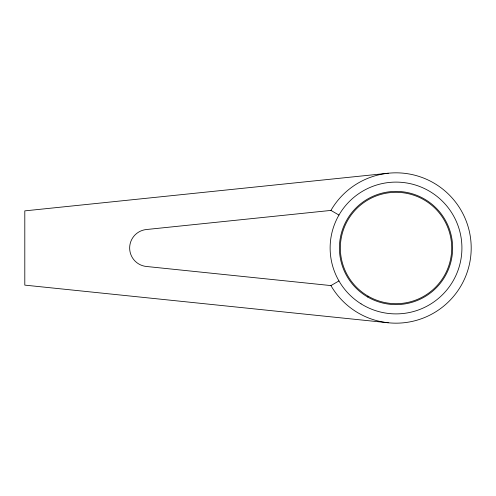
<?xml version="1.0" encoding="UTF-8"?>
<svg xmlns="http://www.w3.org/2000/svg" width="496" height="496" viewBox="0 0 496 496"><rect width="100%" height="100%" fill="white"/><g stroke="black" fill="none" stroke-linecap="round" stroke-linejoin="round"><path stroke-width="0.74" d="M330.925 285.584A75.175 75.175 0 0 0 444.348 305.586A75.175 75.175 0 0 0 444.348 190.414A75.175 75.175 0 0 0 330.925 210.416L146.301 229.536A18.563 18.563 0 0 0 146.301 266.464L330.925 285.584L338.96 280.947M388.281 173.228L24.8 210.874L24.8 285.126L388.281 322.772M330.925 210.416L338.96 215.053M361.057 303.85A65.894 65.894 0 0 0 461.875 250.362A65.894 65.894 0 0 0 365.149 189.788A65.894 65.894 0 0 0 361.057 303.85M367.722 297.03A56.612 56.612 0 0 0 452.637 248A56.612 56.612 0 0 0 367.722 198.97A56.612 56.612 0 0 0 367.722 297.03M368.187 296.224A55.682 55.682 0 0 0 451.713 248A55.682 55.682 0 0 0 368.187 199.776A55.682 55.682 0 0 0 368.187 296.224"/></g></svg>
